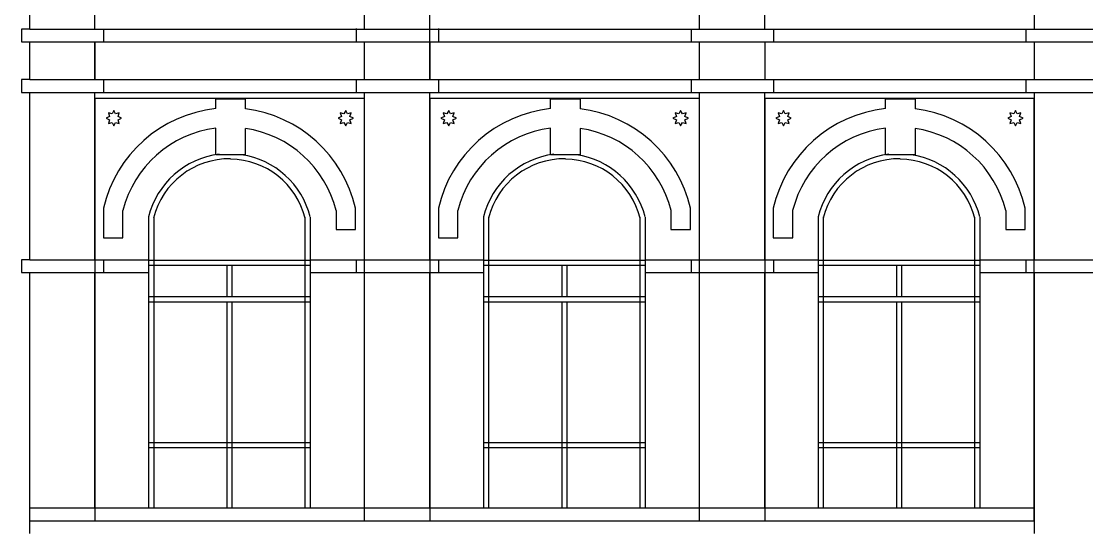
# Model space of a CAD drawing. Extents: x 57125 to 87063, y 75732 to 102848.
# Drawn here: x 57125 to 69531, y 75732 to 81698 of the extents above; entities that cross this region are included whole.
import ezdxf

# ---------------------------------------------------------------- set-up
doc = ezdxf.new("R2010")
doc.units = 0
for name, color, linetype, lineweight in [('01_SOURCE_ARCHITECTURE', 7, 'Continuous', 25), ('02_SOURCE_OPENINGS', 7, 'Continuous', 25), ('04_ANDALUSIAN_ALFIZ', 7, 'Continuous', 25), ('05_ANDALUSIAN_GIRIH', 7, 'Continuous', 25)]:
    doc.layers.add(name, color=color, linetype=linetype, lineweight=lineweight)

# ---------------------------------------------------------------- blocks, each defined once
blk = doc.blocks.new('ANDALUSIAN_ORIGINAL_OPENING_003')
at = {"layer": '02_SOURCE_OPENINGS'}
for points in [[(-941, 3388), (-941, 2889), (-941, 2886)], [(-881, 3388), (-881, 2886)], [(881, 3387), (881, 2886)], [(941, 3387), (941, 2889), (941, 2886)], [(-941, 2886), (-941, 2826)], [(-941, 2886), (-881, 2886)], [(-881, 2886), (-881, 2826)], [(-881, 2886), (881, 2886)], [(881, 2886), (881, 2826)], [(881, 2886), (941, 2886)], [(941, 2886), (941, 2826)], [(-941, 2826), (-941, 2742), (-941, 2460)], [(-941, 2826), (-881, 2826)], [(-881, 2826), (-881, 2460)], [(-881, 2826), (-30, 2826)], [(-30, 2826), (-30, 2460)], [(-30, 2826), (30, 2826)], [(30, 2826), (30, 2460)], [(30, 2826), (881, 2826)], [(881, 2826), (881, 2460)], [(881, 2826), (941, 2826)], [(941, 2826), (941, 2742), (941, 2460)], [(-941, 2460), (-941, 2400)], [(-941, 2460), (-881, 2460)], [(-941, 2400), (-941, 763)], [(-941, 2400), (-881, 2400)], [(-881, 2460), (-881, 2400)], [(-881, 2460), (-30, 2460)], [(-881, 2400), (-881, 763)], [(-881, 2400), (-30, 2400)], [(-30, 2460), (30, 2460)], [(-30, 2400), (-30, 763)], [(-30, 2400), (30, 2400)], [(30, 2460), (881, 2460)], [(30, 2400), (30, 763)], [(30, 2400), (881, 2400)], [(881, 2460), (881, 2400)], [(881, 2460), (941, 2460)], [(881, 2400), (881, 763)], [(881, 2400), (941, 2400)], [(941, 2460), (941, 2400)], [(941, 2400), (941, 763)], [(-941, 763), (-941, 703)], [(-941, 763), (-881, 763)], [(-881, 763), (-881, 703)], [(-881, 763), (-30, 763)], [(-30, 763), (-30, 703)], [(-30, 763), (30, 763)], [(30, 763), (30, 703)], [(30, 763), (881, 763)], [(881, 763), (881, 703)], [(881, 763), (941, 763)], [(941, 763), (941, 703)], [(-941, 703), (-941, 0)], [(-941, 703), (-881, 703)], [(-881, 703), (-881, 0)], [(-881, 703), (-30, 703)], [(-30, 703), (-30, 0)], [(-30, 703), (30, 703)], [(30, 703), (30, 0)], [(30, 703), (881, 703)], [(881, 703), (881, 0)], [(881, 703), (941, 703)], [(941, 703), (941, 0)]]:
    blk.add_lwpolyline(points, dxfattribs=at)
for radius, start, end in [(972, 97.2077, 166.0237), (968, 13.9763, 81.7138), (912, 89.2507, 166.0237), (908, 13.9763, 89.2471)]:
    blk.add_arc((2, 3154), radius, start, end, dxfattribs=at)
blk = doc.blocks.new('ANDALUSIAN_ORIGINAL_OPENING_002')
at = {"layer": '02_SOURCE_OPENINGS'}
for points in [[(-941, 3388), (-941, 2889), (-941, 2886)], [(-881, 3388), (-881, 2886)], [(881, 3387), (881, 2886)], [(941, 3387), (941, 2889), (941, 2886)], [(-941, 2886), (-941, 2826)], [(-941, 2886), (-881, 2886)], [(-881, 2886), (-881, 2826)], [(-881, 2886), (881, 2886)], [(881, 2886), (881, 2826)], [(881, 2886), (941, 2886)], [(941, 2886), (941, 2826)], [(-941, 2826), (-941, 2742), (-941, 2460)], [(-941, 2826), (-881, 2826)], [(-881, 2826), (-881, 2460)], [(-881, 2826), (-30, 2826)], [(-30, 2826), (-30, 2460)], [(-30, 2826), (30, 2826)], [(30, 2826), (30, 2460)], [(30, 2826), (881, 2826)], [(881, 2826), (881, 2460)], [(881, 2826), (941, 2826)], [(941, 2826), (941, 2742), (941, 2460)], [(-941, 2460), (-941, 2400)], [(-941, 2460), (-881, 2460)], [(-941, 2400), (-941, 763)], [(-941, 2400), (-881, 2400)], [(-881, 2460), (-881, 2400)], [(-881, 2460), (-30, 2460)], [(-881, 2400), (-881, 763)], [(-881, 2400), (-30, 2400)], [(-30, 2460), (30, 2460)], [(-30, 2400), (-30, 763)], [(-30, 2400), (30, 2400)], [(30, 2460), (881, 2460)], [(30, 2400), (30, 763)], [(30, 2400), (881, 2400)], [(881, 2460), (881, 2400)], [(881, 2460), (941, 2460)], [(881, 2400), (881, 763)], [(881, 2400), (941, 2400)], [(941, 2460), (941, 2400)], [(941, 2400), (941, 763)], [(-941, 763), (-941, 703)], [(-941, 763), (-881, 763)], [(-881, 763), (-881, 703)], [(-881, 763), (-30, 763)], [(-30, 763), (-30, 703)], [(-30, 763), (30, 763)], [(30, 763), (30, 703)], [(30, 763), (881, 763)], [(881, 763), (881, 703)], [(881, 763), (941, 763)], [(941, 763), (941, 703)], [(-941, 703), (-941, 0)], [(-941, 703), (-881, 703)], [(-881, 703), (-881, 0)], [(-881, 703), (-30, 703)], [(-30, 703), (-30, 0)], [(-30, 703), (30, 703)], [(30, 703), (30, 0)], [(30, 703), (881, 703)], [(881, 703), (881, 0)], [(881, 703), (941, 703)], [(941, 703), (941, 0)]]:
    blk.add_lwpolyline(points, dxfattribs=at)
for radius, start, end in [(972, 97.2077, 166.0237), (968, 13.9763, 81.7138), (912, 89.2507, 166.0237), (908, 13.9763, 89.2471)]:
    blk.add_arc((2, 3154), radius, start, end, dxfattribs=at)
blk = doc.blocks.new('ANDALUSIAN_ORIGINAL_OPENING_001')
at = {"layer": '02_SOURCE_OPENINGS'}
for points in [[(-941, 3388), (-941, 2889), (-941, 2886)], [(-881, 3388), (-881, 2886)], [(881, 3387), (881, 2886)], [(941, 3387), (941, 2889), (941, 2886)], [(-941, 2886), (-941, 2826)], [(-941, 2886), (-881, 2886)], [(-881, 2886), (-881, 2826)], [(-881, 2886), (881, 2886)], [(881, 2886), (881, 2826)], [(881, 2886), (941, 2886)], [(941, 2886), (941, 2826)], [(-941, 2826), (-941, 2742), (-941, 2460)], [(-941, 2826), (-881, 2826)], [(-881, 2826), (-881, 2460)], [(-881, 2826), (-30, 2826)], [(-30, 2826), (-30, 2460)], [(-30, 2826), (30, 2826)], [(30, 2826), (30, 2460)], [(30, 2826), (881, 2826)], [(881, 2826), (881, 2460)], [(881, 2826), (941, 2826)], [(941, 2826), (941, 2742), (941, 2460)], [(-941, 2460), (-941, 2400)], [(-941, 2460), (-881, 2460)], [(-941, 2400), (-941, 763)], [(-941, 2400), (-881, 2400)], [(-881, 2460), (-881, 2400)], [(-881, 2460), (-30, 2460)], [(-881, 2400), (-881, 763)], [(-881, 2400), (-30, 2400)], [(-30, 2460), (30, 2460)], [(-30, 2400), (-30, 763)], [(-30, 2400), (30, 2400)], [(30, 2460), (881, 2460)], [(30, 2400), (30, 763)], [(30, 2400), (881, 2400)], [(881, 2460), (881, 2400)], [(881, 2460), (941, 2460)], [(881, 2400), (881, 763)], [(881, 2400), (941, 2400)], [(941, 2460), (941, 2400)], [(941, 2400), (941, 763)], [(-941, 763), (-941, 703)], [(-941, 763), (-881, 763)], [(-881, 763), (-881, 703)], [(-881, 763), (-30, 763)], [(-30, 763), (-30, 703)], [(-30, 763), (30, 763)], [(30, 763), (30, 703)], [(30, 763), (881, 763)], [(881, 763), (881, 703)], [(881, 763), (941, 763)], [(941, 763), (941, 703)], [(-941, 703), (-941, 0)], [(-941, 703), (-881, 703)], [(-881, 703), (-881, 0)], [(-881, 703), (-30, 703)], [(-30, 703), (-30, 0)], [(-30, 703), (30, 703)], [(30, 703), (30, 0)], [(30, 703), (881, 703)], [(881, 703), (881, 0)], [(881, 703), (941, 703)], [(941, 703), (941, 0)]]:
    blk.add_lwpolyline(points, dxfattribs=at)
for radius, start, end in [(972, 97.2077, 166.0237), (968, 13.9763, 81.7138), (912, 89.2507, 166.0237), (908, 13.9763, 89.2471)]:
    blk.add_arc((2, 3154), radius, start, end, dxfattribs=at)
blk = doc.blocks.new('ANDALUSIAN_ALFIZ_GROUND_BAY_1')
at = {"layer": '04_ANDALUSIAN_ALFIZ'}
blk.add_lwpolyline([(-1570.3705, 0), (1570.3705, 0), (1570.3705, 149.953234), (1570.3705, 2891.842269), (1570.3705, 3039.295118), (1570.3705, 4918.4), (1570.370192, 4918.4), (-1570.37004, 4918.4), (-1570.3705, 4918.4), (-1570.3705, 3039.295118), (-1570.3705, 2891.842269), (-1570.3705, 149.953234)], close=True, dxfattribs=at)
at = {"layer": '05_ANDALUSIAN_GIRIH'}
for points in [[(-1440.3705, 4688.4), (-1399.428503, 4668.07951), (-1414.01011, 4624.76039), (-1370.69099, 4639.341997), (-1350.3705, 4598.4), (-1330.05001, 4639.341997), (-1286.73089, 4624.76039), (-1301.312497, 4668.07951), (-1260.3705, 4688.4), (-1301.312497, 4708.72049), (-1286.73089, 4752.03961), (-1330.05001, 4737.458003), (-1350.3705, 4778.4), (-1370.69099, 4737.458003), (-1414.01011, 4752.03961), (-1399.428503, 4708.72049)], [(1260.3705, 4688.4), (1301.312497, 4668.07951), (1286.73089, 4624.76039), (1330.05001, 4639.341997), (1350.3705, 4598.4), (1370.69099, 4639.341997), (1414.01011, 4624.76039), (1399.428503, 4668.07951), (1440.3705, 4688.4), (1399.428503, 4708.72049), (1414.01011, 4752.03961), (1370.69099, 4737.458003), (1350.3705, 4778.4), (1330.05001, 4737.458003), (1286.73089, 4752.03961), (1301.312497, 4708.72049)]]:
    blk.add_lwpolyline(points, close=True, dxfattribs=at)
blk = doc.blocks.new('ANDALUSIAN_ALFIZ_GROUND_BAY_2')
at = {"layer": '04_ANDALUSIAN_ALFIZ'}
blk.add_lwpolyline([(-1570.3705, 0), (1570.3705, 0), (1570.3705, 149.953234), (1570.3705, 2891.842269), (1570.3705, 3039.295118), (1570.3705, 4918.4), (1570.370182, 4918.4), (-1570.37005, 4918.4), (-1570.3705, 4918.4), (-1570.3705, 3039.295118), (-1570.3705, 2891.842269), (-1570.3705, 149.953234)], close=True, dxfattribs=at)
at = {"layer": '05_ANDALUSIAN_GIRIH'}
for points in [[(-1440.3705, 4688.4), (-1399.428503, 4668.07951), (-1414.01011, 4624.76039), (-1370.69099, 4639.341997), (-1350.3705, 4598.4), (-1330.05001, 4639.341997), (-1286.73089, 4624.76039), (-1301.312497, 4668.07951), (-1260.3705, 4688.4), (-1301.312497, 4708.72049), (-1286.73089, 4752.03961), (-1330.05001, 4737.458003), (-1350.3705, 4778.4), (-1370.69099, 4737.458003), (-1414.01011, 4752.03961), (-1399.428503, 4708.72049)], [(1260.3705, 4688.4), (1301.312497, 4668.07951), (1286.73089, 4624.76039), (1330.05001, 4639.341997), (1350.3705, 4598.4), (1370.69099, 4639.341997), (1414.01011, 4624.76039), (1399.428503, 4668.07951), (1440.3705, 4688.4), (1399.428503, 4708.72049), (1414.01011, 4752.03961), (1370.69099, 4737.458003), (1350.3705, 4778.4), (1330.05001, 4737.458003), (1286.73089, 4752.03961), (1301.312497, 4708.72049)]]:
    blk.add_lwpolyline(points, close=True, dxfattribs=at)
blk = doc.blocks.new('ANDALUSIAN_ALFIZ_GROUND_BAY_3')
at = {"layer": '04_ANDALUSIAN_ALFIZ'}
blk.add_lwpolyline([(-1569.8915, 0), (1569.8915, 0), (1569.8915, 149.953234), (1569.8915, 2891.842269), (1569.8915, 3039.295118), (1569.8915, 4918.4), (-1569.89106, 4918.4), (-1569.8915, 4918.4), (-1569.8915, 3039.295118), (-1569.8915, 2891.842269), (-1569.8915, 149.953234)], close=True, dxfattribs=at)
at = {"layer": '05_ANDALUSIAN_GIRIH'}
for points in [[(-1439.8915, 4688.4), (-1398.949503, 4668.07951), (-1413.53111, 4624.76039), (-1370.21199, 4639.341997), (-1349.8915, 4598.4), (-1329.57101, 4639.341997), (-1286.25189, 4624.76039), (-1300.833497, 4668.07951), (-1259.8915, 4688.4), (-1300.833497, 4708.72049), (-1286.25189, 4752.03961), (-1329.57101, 4737.458003), (-1349.8915, 4778.4), (-1370.21199, 4737.458003), (-1413.53111, 4752.03961), (-1398.949503, 4708.72049)], [(1259.8915, 4688.4), (1300.833497, 4668.07951), (1286.25189, 4624.76039), (1329.57101, 4639.341997), (1349.8915, 4598.4), (1370.21199, 4639.341997), (1413.53111, 4624.76039), (1398.949503, 4668.07951), (1439.8915, 4688.4), (1398.949503, 4708.72049), (1413.53111, 4752.03961), (1370.21199, 4737.458003), (1349.8915, 4778.4), (1329.57101, 4737.458003), (1286.25189, 4752.03961), (1300.833497, 4708.72049)]]:
    blk.add_lwpolyline(points, close=True, dxfattribs=at)

msp = doc.modelspace()

# ---------------------------------------------------------------- linework, layer by layer
at = {"layer": '01_SOURCE_ARCHITECTURE'}
for points in [[(57222, 81608), (57222, 84215)], [(57981, 81608), (57981, 83121)], [(61122, 81613), (61122, 83104)], [(61881, 81608), (61881, 83121)], [(65022, 81609), (65022, 83104)], [(65781, 81609), (65781, 83121)], [(68921, 83104), (68921, 81608)], [(57222, 81608), (57125, 81608), (57125, 81461), (57222, 81461)], [(57222, 81608), (57981, 81608)], [(57981, 81608), (58083, 81608)], [(58083, 81608), (58083, 81461)], [(58083, 81608), (61024, 81608)], [(61024, 81613), (61024, 81608)], [(61024, 81608), (61024, 81465)], [(61024, 81608), (61881, 81608)], [(61881, 81461), (61881, 81608)], [(61881, 81608), (61983, 81608)], [(61983, 81613), (61983, 81608)], [(61983, 81608), (61983, 81465)], [(61983, 81608), (64924, 81608)], [(64924, 81609), (64924, 81608)], [(64924, 81608), (64924, 81461)], [(64924, 81608), (65883, 81608)], [(65883, 81609), (65883, 81608)], [(65883, 81608), (65883, 81461)], [(65883, 81608), (68823, 81608)], [(68823, 81608), (68823, 81461)], [(68823, 81608), (68921, 81608)], [(68921, 81608), (69830, 81608)], [(57222, 81019), (57222, 81461)], [(57222, 81461), (57981, 81461)], [(57981, 81019), (57981, 81461)], [(57981, 81461), (57985, 81461)], [(57985, 81019), (57985, 81461)], [(57985, 81461), (58083, 81461)], [(58083, 81461), (61122, 81461)], [(61122, 81461), (61122, 81465)], [(61122, 81023), (61122, 81461)], [(61122, 81461), (61881, 81461)], [(61881, 81023), (61881, 81461)], [(61881, 81461), (61885, 81461)], [(61885, 81461), (61885, 81465)], [(61885, 81023), (61885, 81461)], [(61885, 81461), (65022, 81461)], [(65022, 81019), (65022, 81461)], [(65022, 81461), (65785, 81461)], [(65022, 81461), (65022, 81461)], [(65785, 81019), (65785, 81461)], [(65785, 81461), (68823, 81461)], [(65785, 81461), (65785, 81461)], [(68823, 81461), (68921, 81461)], [(68921, 81461), (68921, 81019)], [(68921, 81461), (69830, 81461)], [(57222, 81019), (57125, 81019), (57125, 80871), (57222, 80871)], [(57222, 81019), (57981, 81019)], [(57981, 81019), (57985, 81019)], [(57985, 81019), (58083, 81019)], [(58083, 81019), (58083, 80871)], [(58083, 81019), (61024, 81019)], [(61024, 81023), (61024, 81019)], [(61024, 81019), (61024, 80875)], [(61024, 81019), (61983, 81019)], [(61983, 81023), (61983, 81019)], [(61983, 81019), (61983, 80875)], [(61983, 81019), (64924, 81019)], [(64924, 81019), (64924, 80872)], [(64924, 81019), (65883, 81019)], [(64924, 81019), (64924, 81019)], [(65883, 81019), (65883, 80872)], [(65883, 81019), (68823, 81019)], [(65883, 81019), (65883, 81019)], [(68823, 81019), (68823, 80871)], [(68823, 81019), (68921, 81019)], [(68921, 81019), (69830, 81019)], [(57222, 78921), (57222, 80871)], [(57222, 80871), (57981, 80871)], [(57981, 78921), (57981, 80800), (57981, 80871)], [(57981, 80871), (58083, 80871)], [(58083, 80871), (61122, 80871)], [(59388, 80682), (59388, 80794), (59733, 80794), (59733, 80679)], [(61122, 80871), (61122, 80875)], [(61122, 78925), (61122, 80800), (61122, 80871)], [(61122, 80871), (61881, 80871)], [(61881, 80871), (61881, 80875)], [(61881, 78925), (61881, 80800), (61881, 80871)], [(61881, 80871), (65022, 80871)], [(63288, 80682), (63288, 80794), (63633, 80794), (63633, 80679)], [(65022, 80871), (65022, 80872)], [(65022, 78921), (65022, 80800), (65022, 80871)], [(65022, 80871), (65781, 80871)], [(65781, 80871), (65781, 80872)], [(65781, 78921), (65781, 80800), (65781, 80871)], [(65781, 80871), (68823, 80871)], [(67187, 80682), (67187, 80794), (67532, 80794), (67532, 80679)], [(68823, 80871), (68921, 80871)], [(68921, 80871), (68921, 78921)], [(68921, 80871), (69830, 80871)], [(59733, 80451), (59733, 80144), (59388, 80144), (59388, 80454)], [(63633, 80451), (63633, 80144), (63288, 80144), (63288, 80454)], [(67532, 80451), (67532, 80144), (67187, 80144), (67187, 80454)], [(58082, 79521), (58082, 79175), (58308, 79175), (58308, 79494)], [(60790, 79494), (60790, 79273), (61016, 79273), (61016, 79521)], [(61981, 79521), (61981, 79175), (62208, 79175), (62208, 79494)], [(64690, 79494), (64690, 79273), (64916, 79273), (64916, 79521)], [(65880, 79521), (65880, 79175), (66107, 79175), (66107, 79494)], [(68589, 79494), (68589, 79273), (68815, 79273), (68815, 79521)], [(57222, 78921), (57125, 78921), (57125, 78773), (57222, 78773)], [(57222, 78921), (57981, 78921), (57981, 78921)], [(57981, 78921), (58083, 78921)], [(58083, 78921), (58083, 78773)], [(58083, 78921), (58606, 78921)], [(60488, 78921), (61024, 78921)], [(61024, 78925), (61024, 78921)], [(61024, 78921), (61024, 78778)], [(61024, 78921), (61122, 78921), (61881, 78921), (61983, 78921)], [(61983, 78921), (61983, 78778)], [(61983, 78921), (62506, 78921)], [(64388, 78921), (64924, 78921)], [(64924, 78921), (64924, 78774)], [(64924, 78921), (65022, 78921), (65781, 78921), (65883, 78921)], [(64924, 78921), (64924, 78921)], [(65883, 78921), (65883, 78774)], [(65883, 78921), (66404, 78921)], [(65883, 78921), (65883, 78921)], [(68287, 78921), (68823, 78921)], [(68823, 78921), (68823, 78773)], [(68823, 78921), (68921, 78921), (68921, 78921)], [(68921, 78921), (69830, 78921)], [(57222, 76032), (57222, 78773)], [(57222, 78773), (57981, 78773), (57981, 78773)], [(57981, 76032), (57981, 78773)], [(57981, 78773), (58083, 78773)], [(58083, 78773), (58606, 78773)], [(60488, 78773), (61122, 78773)], [(61122, 78773), (61122, 78778)], [(61122, 76032), (61122, 78773)], [(61122, 78773), (61122, 78773), (61881, 78773), (61881, 78773)], [(61881, 78773), (61881, 78778)], [(61881, 76032), (61881, 78773)], [(61881, 78773), (62506, 78773)], [(64388, 78773), (65022, 78773)], [(65022, 78773), (65022, 78774)], [(65022, 76032), (65022, 78773)], [(65022, 78773), (65022, 78773), (65781, 78773), (65781, 78773)], [(65781, 78773), (65781, 78774)], [(65781, 76032), (65781, 78773)], [(65781, 78773), (66404, 78773)], [(68287, 78773), (68823, 78773)], [(68823, 78773), (68921, 78773), (68921, 78773)], [(68921, 78773), (68921, 76032)], [(68921, 78773), (69830, 78773)], [(57222, 75882), (57222, 76032)], [(57222, 76032), (57981, 76032), (57981, 76032)], [(57981, 76032), (58606, 76032), (58666, 76032), (59517, 76032), (59577, 76032), (60428, 76032), (60488, 76032), (61122, 76032)], [(61122, 76032), (61122, 76032), (61881, 76032), (61881, 76032)], [(61881, 76032), (62506, 76032), (62566, 76032), (63417, 76032), (63477, 76032), (64328, 76032), (64388, 76032), (65022, 76032)], [(65022, 76032), (65022, 76032), (65781, 76032), (65781, 76032)], [(65781, 76032), (66404, 76032), (66464, 76032), (67315, 76032), (67375, 76032), (68227, 76032), (68287, 76032), (68921, 76032), (68921, 76032)], [(68921, 76032), (68921, 75882)], [(57222, 75732), (57222, 75882)], [(57222, 75882), (68921, 75882)], [(68921, 75882), (68921, 75732)]]:
    msp.add_lwpolyline(points, dxfattribs=at)
for centre, radius, start, end in [((59549, 79185), 1505, 96.1195, 167.1219), ((59549, 79185), 1505, 12.8781, 82.9664), ((63449, 79185), 1505, 96.1195, 167.1219), ((63449, 79185), 1505, 12.8781, 82.9664), ((67348, 79185), 1505, 96.1195, 167.1219), ((67348, 79185), 1505, 12.8781, 82.9664), ((59549, 79185), 1279, 97.2077, 166.0237), ((59549, 79185), 1279, 13.9763, 81.7138), ((63449, 79185), 1279, 97.2077, 166.0237), ((63449, 79185), 1279, 13.9763, 81.7138), ((67348, 79185), 1279, 97.2077, 166.0237), ((67348, 79185), 1279, 13.9763, 81.7138)]:
    msp.add_arc(centre, radius, start, end, dxfattribs=at)

# ---------------------------------------------------------------- block references
for name, p in [('ANDALUSIAN_ALFIZ_GROUND_BAY_1', (59552, 75882)), ('ANDALUSIAN_ALFIZ_GROUND_BAY_2', (63452, 75882)), ('ANDALUSIAN_ALFIZ_GROUND_BAY_3', (67351, 75882)), ('ANDALUSIAN_ORIGINAL_OPENING_001', (59547, 76032)), ('ANDALUSIAN_ORIGINAL_OPENING_002', (63447, 76032)), ('ANDALUSIAN_ORIGINAL_OPENING_003', (67345, 76032))]:
    msp.add_blockref(name, p)

doc.saveas('drawing.dxf')
